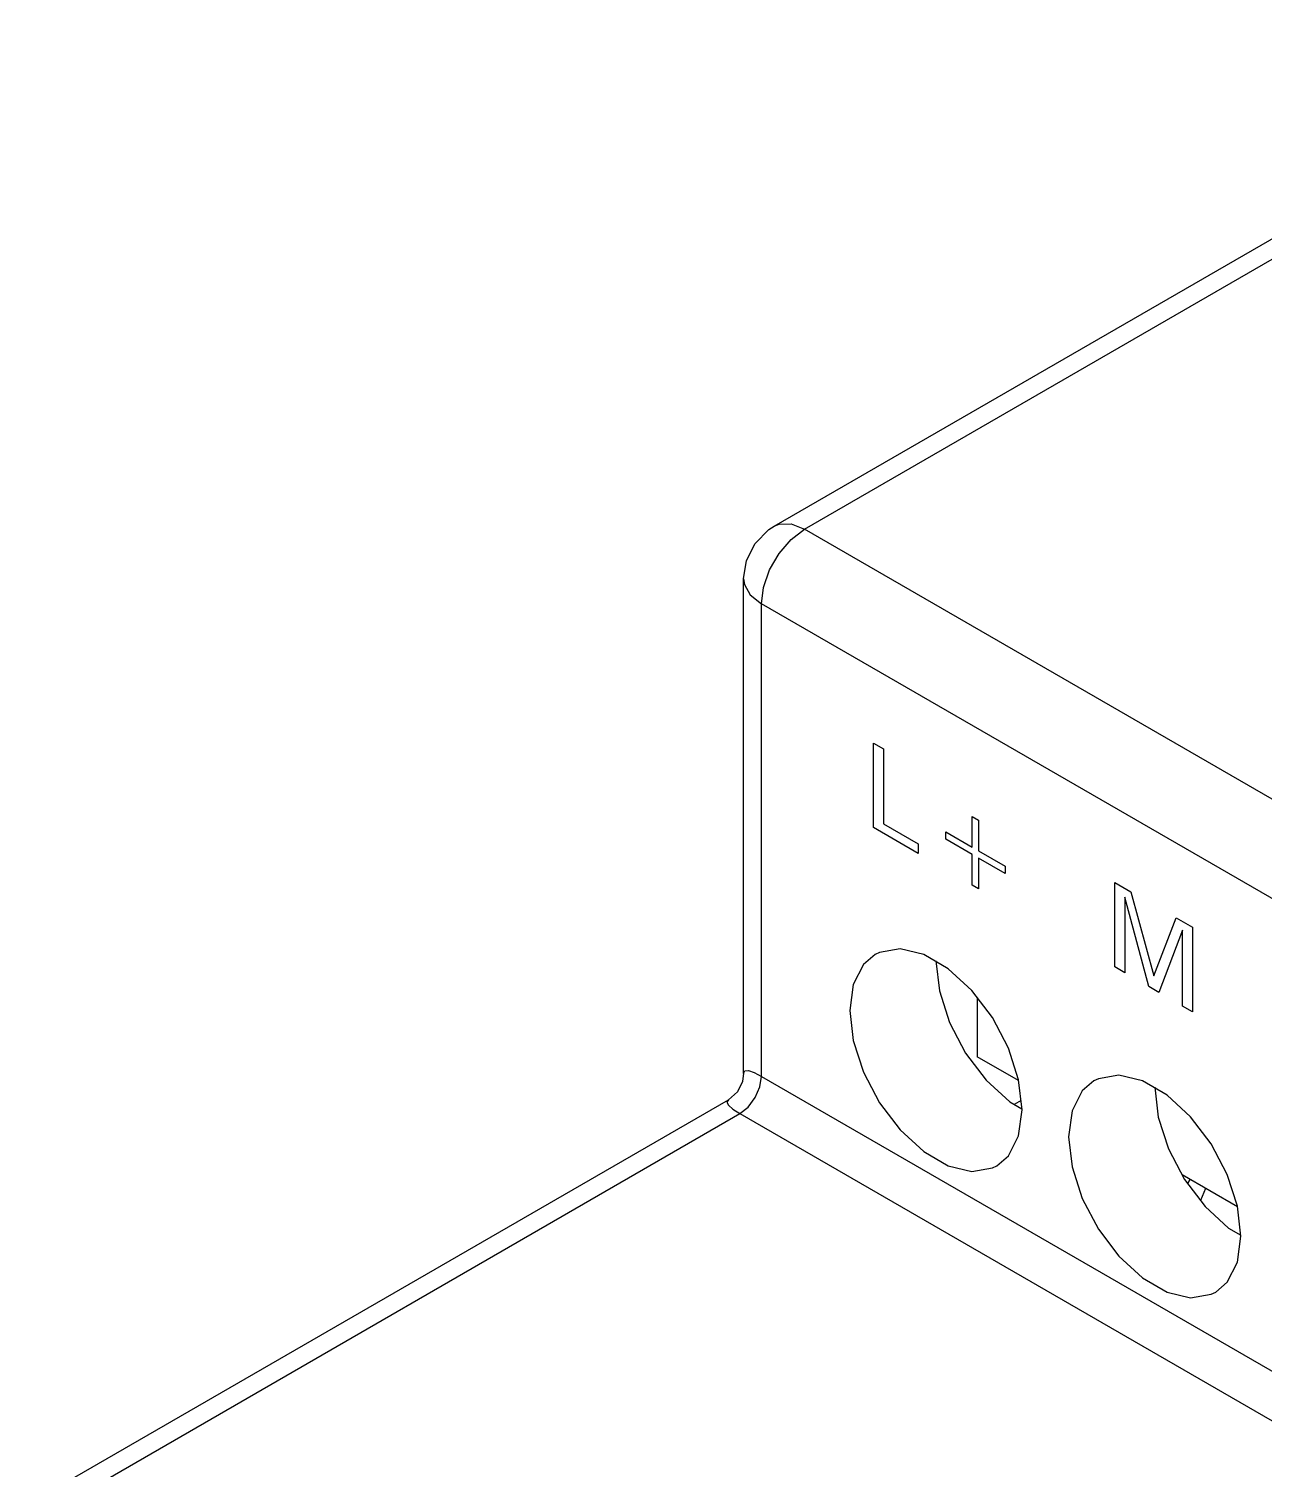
# Model space of a CAD drawing. Extents: x 0 to 420, y 0 to 297.
# Drawn here: x 174.49 to 194.77, y 171.48 to 195.12 of the extents above; entities that cross this region are included whole.
import ezdxf

# ---------------------------------------------------------------- set-up
doc = ezdxf.new("R2010")
doc.units = 0
doc.header["$LTSCALE"] = 23.1
doc.layers.add('40000_ISO', color=7, linetype='CONTINUOUS')

msp = doc.modelspace()

# ---------------------------------------------------------------- linework, layer by layer
at = {"layer": '40000_ISO', "color": 7, "linetype": 'CONTINUOUS'}
for p, q in [((186.721, 186.958), (200.863, 195.122)), ((187.221, 186.908), (201.363, 195.073)), ((186.409, 186.675), (186.634, 186.901)), ((186.634, 186.901), (186.722, 186.958)), ((186.722, 186.958), (186.805, 186.992)), ((186.805, 186.992), (187.002, 186.994)), ((187.002, 186.994), (187.221, 186.908)), ((187.002, 186.741), (187.221, 186.908)), ((210.91, 173.232), (187.221, 186.908)), ((186.268, 186.392), (186.409, 186.675)), ((186.805, 186.51), (187.002, 186.741)), ((186.221, 186.092), (186.268, 186.392)), ((186.648, 186.239), (186.805, 186.51)), ((186.221, 177.975), (186.221, 186.092)), ((186.221, 186.092), (186.234, 186.001)), ((186.548, 185.953), (186.648, 186.239)), ((186.234, 186.001), (186.33, 185.829)), ((186.514, 185.683), (186.548, 185.953)), ((186.33, 185.829), (186.514, 185.683)), ((186.514, 177.926), (186.514, 185.683)), ((210.202, 172.007), (186.514, 185.683)), ((188.353, 182.009), (188.353, 183.397)), ((188.353, 183.397), (188.517, 183.302)), ((188.517, 183.302), (188.517, 182.072)), ((188.517, 182.072), (189.085, 181.744)), ((189.975, 181.686), (189.975, 182.191)), ((189.975, 182.191), (190.077, 182.132)), ((190.077, 182.132), (190.077, 181.627)), ((189.085, 181.587), (188.353, 182.009)), ((189.538, 181.821), (189.538, 181.939)), ((189.538, 181.939), (189.975, 181.686)), ((189.085, 181.744), (189.085, 181.587)), ((189.975, 181.568), (189.538, 181.821)), ((190.077, 181.627), (190.514, 181.375)), ((189.975, 181.064), (189.975, 181.568)), ((190.077, 181.509), (190.077, 181.005)), ((190.514, 181.257), (190.077, 181.509)), ((190.514, 181.375), (190.514, 181.257)), ((190.077, 181.005), (189.975, 181.064)), ((192.313, 179.723), (192.313, 181.111)), ((192.313, 181.111), (192.579, 180.957)), ((192.579, 180.957), (192.957, 179.577)), ((192.477, 180.87), (192.477, 179.628)), ((192.873, 179.399), (192.477, 180.87)), ((192.957, 179.577), (193.322, 180.528)), ((193.322, 180.528), (193.589, 180.374)), ((193.424, 180.325), (193.038, 179.304)), ((193.424, 179.081), (193.424, 180.325)), ((193.589, 180.374), (193.589, 178.986)), ((188.452, 179.961), (188.379, 179.924)), ((188.791, 180.017), (188.452, 179.961)), ((189.177, 179.924), (188.791, 180.017)), ((188.188, 179.762), (188.021, 179.435)), ((188.379, 179.924), (188.188, 179.762)), ((189.579, 179.692), (189.177, 179.924)), ((189.378, 179.825), (189.435, 179.332)), ((192.477, 179.628), (192.313, 179.723)), ((189.966, 179.338), (189.579, 179.692)), ((188.021, 179.435), (187.964, 179.008)), ((189.435, 179.332), (189.603, 178.812)), ((190.304, 178.891), (189.966, 179.338)), ((193.038, 179.304), (192.873, 179.399)), ((187.964, 179.008), (188.021, 178.515)), ((190.057, 179.218), (190.057, 178.249)), ((193.589, 178.986), (193.424, 179.081)), ((189.603, 178.812), (189.866, 178.309)), ((190.568, 178.388), (190.304, 178.891)), ((188.021, 178.515), (188.188, 177.996)), ((189.866, 178.309), (190.205, 177.862)), ((190.735, 177.869), (190.568, 178.388)), ((190.736, 177.857), (190.057, 178.249)), ((186.202, 177.84), (186.12, 177.674)), ((186.221, 177.976), (186.202, 177.84)), ((186.221, 177.976), (186.242, 178.017)), ((186.242, 178.017), (186.301, 178.02)), ((186.301, 178.02), (186.394, 177.989)), ((186.394, 177.989), (186.514, 177.926)), ((186.487, 177.755), (186.514, 177.926)), ((186.514, 177.926), (210.202, 164.25)), ((188.188, 177.996), (188.452, 177.492)), ((190.205, 177.862), (190.591, 177.508)), ((190.792, 177.375), (190.735, 177.869)), ((191.971, 177.85), (191.78, 177.688)), ((192.044, 177.887), (191.971, 177.85)), ((192.383, 177.943), (192.044, 177.887)), ((192.769, 177.851), (192.383, 177.943)), ((193.171, 177.618), (192.769, 177.851)), ((186.12, 177.674), (185.971, 177.543)), ((186.296, 177.423), (186.411, 177.578)), ((186.411, 177.578), (186.487, 177.755)), ((191.78, 177.688), (191.613, 177.362)), ((192.97, 177.751), (193.027, 177.258)), ((193.558, 177.264), (193.171, 177.618)), ((174.488, 170.913), (185.972, 177.543)), ((185.971, 177.543), (185.947, 177.505)), ((185.947, 177.505), (185.973, 177.452)), ((185.973, 177.452), (186.047, 177.387)), ((186.047, 177.387), (186.161, 177.314)), ((186.161, 177.314), (186.296, 177.423)), ((188.452, 177.492), (188.791, 177.046)), ((190.591, 177.508), (190.79, 177.393)), ((190.775, 177.528), (190.665, 177.465)), ((190.735, 176.948), (190.792, 177.375)), ((191.613, 177.362), (191.556, 176.935)), ((174.988, 170.864), (186.161, 177.314)), ((186.161, 177.314), (209.849, 163.638)), ((193.027, 177.258), (193.195, 176.739)), ((193.896, 176.818), (193.558, 177.264)), ((188.791, 177.046), (189.177, 176.692)), ((190.568, 176.622), (190.735, 176.948)), ((191.556, 176.935), (191.613, 176.441)), ((189.177, 176.692), (189.579, 176.459)), ((193.195, 176.739), (193.458, 176.235)), ((194.16, 176.314), (193.896, 176.818)), ((189.579, 176.459), (189.966, 176.367)), ((189.966, 176.367), (190.304, 176.423)), ((190.304, 176.423), (190.378, 176.46)), ((190.378, 176.46), (190.568, 176.622)), ((191.613, 176.441), (191.78, 175.922)), ((194.328, 175.783), (193.421, 176.307)), ((193.458, 176.235), (193.797, 175.788)), ((193.511, 176.165), (193.55, 176.232)), ((194.327, 175.795), (194.16, 176.314)), ((191.78, 175.922), (192.044, 175.419)), ((193.802, 176.087), (193.722, 175.887)), ((193.797, 175.788), (194.183, 175.434)), ((194.384, 175.302), (194.327, 175.795)), ((192.044, 175.419), (192.383, 174.972)), ((194.183, 175.434), (194.382, 175.319)), ((194.327, 174.875), (194.384, 175.302)), ((192.383, 174.972), (192.769, 174.618)), ((194.16, 174.548), (194.327, 174.875)), ((192.769, 174.618), (193.171, 174.385)), ((193.97, 174.386), (194.16, 174.548)), ((193.171, 174.385), (193.558, 174.293)), ((193.558, 174.293), (193.896, 174.349)), ((193.896, 174.349), (193.97, 174.386))]:
    msp.add_line(p, q, dxfattribs=at)

doc.saveas('drawing.dxf')
